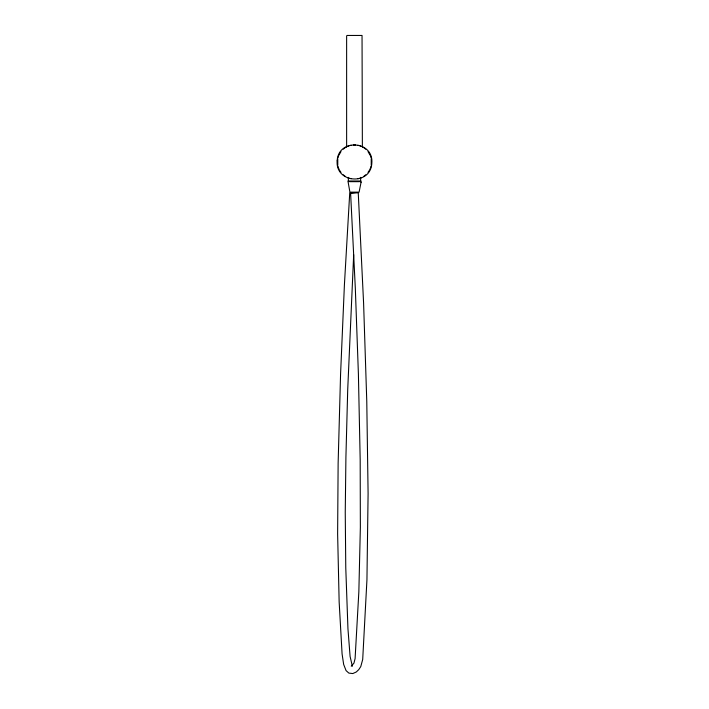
<?xml version="1.0" encoding="UTF-8"?>
<svg xmlns="http://www.w3.org/2000/svg" width="709" height="709" viewBox="0 0 709 709"><rect width="100%" height="100%" fill="white"/><g stroke="black" fill="none" stroke-linecap="round" stroke-linejoin="round"><path stroke-width="1.06" d="M353.676 254.655L347.711 389.755L345.912 457.234L345.248 512.421L345.77 567.812L347.942 628.679L350.095 656.437L352.364 666.247M349.732 192.892L344.406 284.956L340.577 374.13L338.131 463.225L337.626 533.966L339.15 601.95L342.084 653.92L343.661 664.439L346.081 670.625L348.855 673.098L352.798 673.55L356.29 671.981L358.781 669.606L360.775 666.566L362.707 659.423L366.943 579.758L368.095 493.544L366.775 401.391L363.593 303.097L358.24 192.609L355.705 192.653L350.601 193.043L355.315 288.076L358.399 373.98L360.181 459.857L360.358 527.31L358.851 591.802L355.094 658.617L353.924 663.181L351.239 666.203M337.776 158.665L337.776 165.321M371.224 165.321L371.224 158.665M338.033 157.575L338.361 156.512M370.639 167.475L370.967 166.402M338.751 155.466L340.976 151.611M369.788 169.531L370.249 168.512M369.265 170.514L368.024 172.367M343.262 149.174L345.026 147.818M365.738 174.804L363.974 176.169M345.974 147.224L346.958 146.701M347.977 146.24L349.023 145.85M359.977 178.136L361.023 177.737M358.24 192.609L350.601 193.043M350.086 145.522L351.177 145.274M357.823 178.712L358.914 178.455M353.383 144.982L355.617 144.982M348.482 181.664L348.27 177.365M349.555 181.664L359.445 181.664M360.518 181.664L360.73 177.365M357.823 145.274L358.914 145.522M350.086 178.455L351.177 178.712M359.977 145.85L361.023 146.24M347.977 177.737L349.023 178.136M362.042 146.701L363.026 147.224M363.974 147.818L365.738 149.174M345.026 176.169L343.262 174.804M368.024 151.611L370.249 155.466M340.976 172.367L339.735 170.514M338.751 168.512L339.212 169.531M370.639 156.512L370.967 157.575M338.033 166.402L338.361 167.475M362.37 146.825L362.042 35.45L346.958 35.45L346.63 36.106L346.63 146.825M337.165 160.854C335.215 183.418 370.816 185.758 371.835 163.123C373.785 140.559 338.184 138.228 337.165 160.854M361.058 182.319L359.091 192.148L349.909 192.148L347.942 181.008L361.058 181.008L361.058 182.319"/></g></svg>
